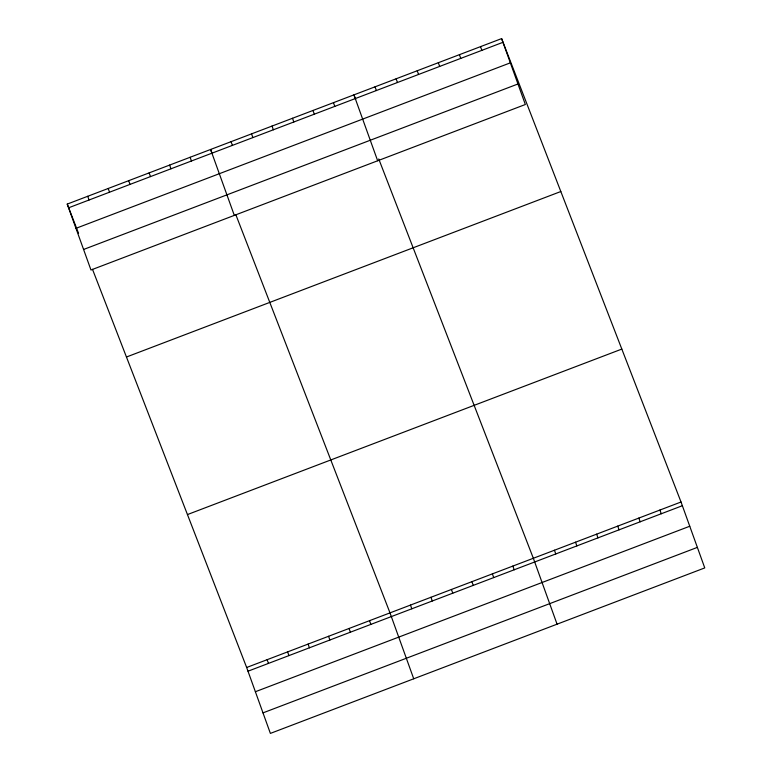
<?xml version="1.0" encoding="UTF-8"?>
<svg xmlns="http://www.w3.org/2000/svg" width="772" height="772" viewBox="0 0 772 772"><rect width="100%" height="100%" fill="white"/><g stroke="black" fill="none" stroke-linecap="round" stroke-linejoin="round"><path stroke-width="1.16" d="M501.617 38.6L525.346 104.509L90.971 269.997L67.241 204.088L501.617 38.6L681.029 502.003L704.759 567.912L270.383 733.4L246.654 667.49L92.495 269.303M68.583 207.803L502.958 42.315M75.974 228.329L510.34 62.841M83.579 249.472L517.954 83.984M126.454 357.011L560.819 191.524M187.451 514.567L621.827 349.079M246.654 667.49L681.029 502.003M247.995 671.206L682.361 505.718M255.378 691.731L689.753 526.243M262.991 712.874L697.367 547.387M355.67 99.366L353.933 94.869L377.662 160.769M378.743 158.955L533.346 558.272L557.066 624.181M211.895 152.846L210.592 149.478L234.312 215.378M235.836 214.693L389.995 612.881L413.724 678.791M67.241 204.088L78.561 233.318M659.935 510.041L661.266 513.756M480.522 46.638L481.853 50.354M638.83 518.08L640.171 521.795M459.417 54.677L460.759 58.392M617.735 526.118L619.067 529.833M438.322 62.715L439.664 66.431M596.64 534.156L597.972 537.872M417.227 70.754L418.559 74.469M575.536 542.195L576.877 545.91M396.123 78.792L397.464 82.507M554.441 550.233L555.772 553.949M375.028 86.831L376.369 90.546M512.859 566.079L514.2 569.794M333.456 102.666L334.787 106.382M492.382 573.876L493.723 577.591M312.978 110.464L314.31 114.179M471.904 581.673L473.246 585.388M292.501 118.27L293.833 121.986M451.427 589.48L452.768 593.195M272.024 126.068L273.356 129.783M430.95 597.277L432.291 600.992M251.547 133.874L252.878 137.59M410.472 605.084L411.814 608.799M231.069 141.672L232.401 145.387M369.518 620.688L370.859 624.403M190.105 157.276L191.446 160.991M349.04 628.485L350.382 632.2M169.628 165.083L170.969 168.798M328.563 636.292L329.905 640.007M149.15 172.88L150.492 176.595M308.086 644.089L309.427 647.804M128.673 180.677L130.014 184.392M287.609 651.886L288.95 655.602M108.196 188.484L109.537 192.199M267.131 659.693L268.473 663.409M87.719 196.281L89.06 199.996"/></g></svg>
